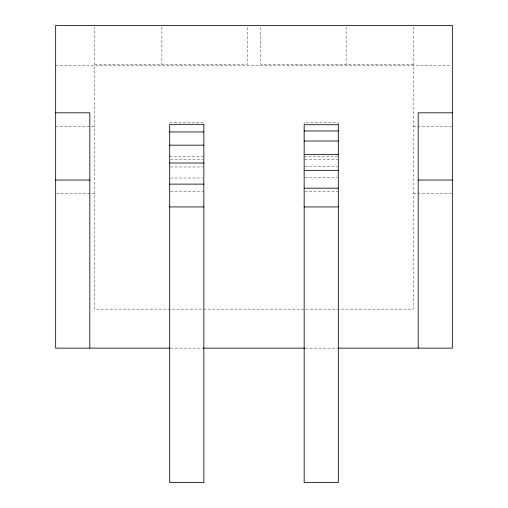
<?xml version="1.0" encoding="UTF-8"?>
<svg xmlns="http://www.w3.org/2000/svg" width="508" height="508" viewBox="0 0 508 508"><rect width="100%" height="100%" fill="white"/><g stroke="black" fill="none" stroke-linecap="round" stroke-linejoin="round"><path stroke-width="0.38" stroke-dasharray="2.54 1.91" d="M94.653 64.395L247.275 64.395L247.275 25.4M413.347 64.395L260.725 64.395L260.725 25.4M55.658 65.742L451.549 65.742M169.685 122.625L203.841 122.625M55.658 126.251L94.653 126.251M413.347 126.251L451.561 126.251M169.685 156.775L203.841 156.775M304.159 156.775L337.534 156.775M304.933 159.233L337.534 159.233M170.466 159.677L203.067 159.677M304.933 166.357L337.534 166.357M170.466 166.973L203.067 166.973M304.933 177.451L337.534 177.451M170.466 178.016L203.067 178.016M304.933 191.433L337.534 191.433M170.466 191.764L203.067 191.764M56.439 193.491L94.653 193.491M413.347 193.491L452.342 193.491M170.694 348.132L202.444 348.132M305.556 348.132L337.306 348.132M413.347 26.962L413.347 309.131L94.653 309.131L94.653 26.962M346.113 26.962L346.113 64.395M338.315 124.174L338.315 122.625L304.159 122.625L304.159 124.174M161.887 26.962L161.887 64.395"/><path stroke-width="0.76" d="M55.658 112.808L89.814 112.808L89.814 348.132M452.342 112.808L418.186 112.808L418.186 348.132M304.159 130.969L338.315 130.969M169.685 131.947L203.841 131.947M304.159 141.014L338.315 141.014M169.685 145.174L203.841 145.174M304.159 154.369L338.315 154.369M169.685 163.005L203.841 163.005M304.159 170.351L338.315 170.351M55.658 180.042L89.814 180.042M418.186 180.042L452.342 180.042M169.685 184.118L203.841 184.118M304.159 188.176L338.315 188.176M169.685 206.934L203.841 206.934M304.159 206.934L338.315 206.934M169.92 348.132L55.658 348.132L55.658 25.4L452.342 25.4L452.342 348.132L338.08 348.132M203.225 348.132L304.775 348.132M203.841 124.314L169.685 124.314L169.685 482.6L203.841 482.6L203.841 124.314M338.315 124.733L304.159 124.733L304.159 482.6L338.315 482.6L338.315 124.733"/></g></svg>
